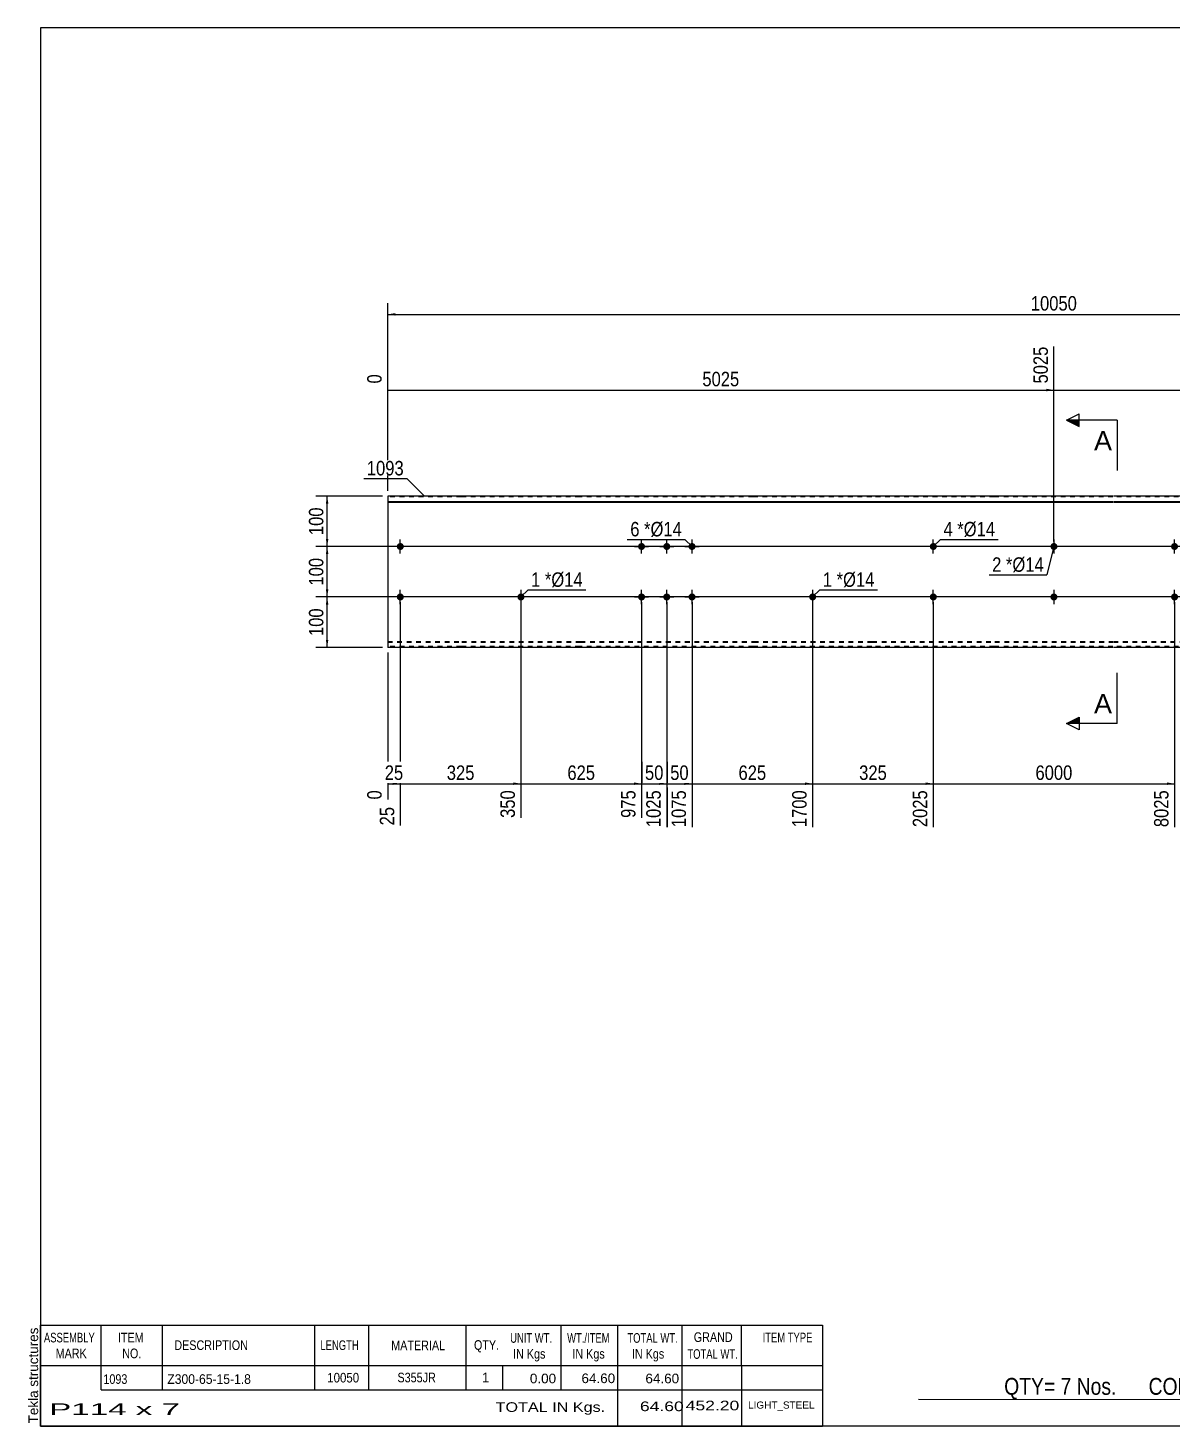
# Model space of a CAD drawing. Header units: millimetres. Extents: x -71 to 331, y -169 to 108.
# Drawn here: x -71.3 to 155.4, y -169.3 to 107.8 of the extents above; entities that cross this region are included whole.
import ezdxf

# ---------------------------------------------------------------- set-up
doc = ezdxf.new("R2010")
doc.units = ezdxf.units.MM
doc.linetypes.add('DXK_LINE_DOT1', pattern=[1.8814, 0.9407, -0.9407])
doc.styles.add('Arial', font='ARIAL.TTF', dxfattribs={"height": 0.2})
doc.styles.add('Arial Narrow', font='ARIALN.TTF', dxfattribs={"height": 0.2})

# ---------------------------------------------------------------- blocks, each defined once
blk = doc.blocks.new('Unknown-629083185-1800')
at = {"color": 5, "linetype": 'Continuous'}
for p, q in [((331.25, 107.75), (-68.75, 107.75)), ((-68.75, 107.75), (-68.75, -169.25)), ((331.25, -169.25), (331.25, 107.75)), ((-68.75, -169.25), (331.25, -169.25))]:
    blk.add_line(p, q, dxfattribs=at)
at = {"color": 174, "linetype": 'Continuous', "style": 'Arial'}
blk.add_text('Tekla structures', height=1.9102, rotation=90, dxfattribs=at).set_placement((-69.25, -168.75))
blk = doc.blocks.new('Bolt-629083185-1223 - 1203')
at = {"linetype": 'Continuous'}
for points in [[(155.18, -5, -1), (156.58, -5, -1)], [(260.77, -5, -1), (262.17, -5, -1)]]:
    blk.add_hatch(color=3, dxfattribs=at).paths.add_polyline_path(points)
at = {"color": 3, "linetype": 'Continuous'}
for p, q in [((157.28, -5), (154.48, -5)), ((155.88, -6.4), (155.88, -3.6)), ((262.87, -5), (260.07, -5)), ((261.47, -6.4), (261.47, -3.6))]:
    blk.add_line(p, q, dxfattribs=at)
blk = doc.blocks.new('Part-629083185-1218 - 1203')
at = {"color": 2, "linetype": 'Continuous'}
for p, q in [((0, 15), (0, -15)), ((14.6, 15), (0, 15)), ((0, 13.94), (14.6, 13.94)), ((38.1, 15), (14.7, 15)), ((14.7, 13.94), (38.1, 13.94)), ((72.39, 15), (38.2, 15)), ((38.2, 13.94), (72.39, 13.94)), ((95.89, 15), (72.49, 15)), ((72.49, 13.94), (95.89, 13.94)), ((120.18, 15), (95.99, 15)), ((95.99, 13.94), (120.18, 13.94)), ((143.68, 15), (120.28, 15)), ((120.28, 13.94), (143.68, 13.94)), ((167.98, 15), (143.78, 15)), ((143.78, 13.94), (167.98, 13.94)), ((191.48, 15), (168.08, 15)), ((168.08, 13.94), (191.48, 13.94)), ((225.77, 15), (191.58, 15)), ((191.58, 13.94), (225.77, 13.94)), ((249.27, 15), (225.87, 15)), ((225.87, 13.94), (249.27, 13.94)), ((263.97, 15), (249.37, 15)), ((249.37, 13.94), (263.97, 13.94)), ((263.97, 13.94), (263.97, 15)), ((263.97, -15), (263.97, 13.94)), ((0, 13.81), (14.6, 13.81)), ((14.7, 13.81), (38.1, 13.81)), ((38.2, 13.81), (72.39, 13.81)), ((72.49, 13.81), (95.89, 13.81)), ((95.99, 13.81), (120.18, 13.81)), ((120.28, 13.81), (143.68, 13.81)), ((143.78, 13.81), (167.98, 13.81)), ((168.08, 13.81), (191.48, 13.81)), ((191.58, 13.81), (225.77, 13.81)), ((225.87, 13.81), (249.27, 13.81)), ((249.37, 13.81), (263.97, 13.81)), ((14.6, -15), (0, -15)), ((38.1, -15), (14.7, -15)), ((72.39, -15), (38.2, -15)), ((95.89, -15), (72.49, -15)), ((120.18, -15), (95.99, -15)), ((143.68, -15), (120.28, -15)), ((167.98, -15), (143.78, -15)), ((191.48, -15), (168.08, -15)), ((225.77, -15), (191.58, -15)), ((249.27, -15), (225.87, -15)), ((263.97, -15), (249.37, -15))]:
    blk.add_line(p, q, dxfattribs=at)
at = {"color": 7, "linetype": 'DXK_LINE_DOT1'}
for p, q in [((14.6, 14.82), (0, 14.82)), ((38.1, 14.82), (14.7, 14.82)), ((72.39, 14.82), (38.2, 14.82)), ((95.89, 14.82), (72.49, 14.82)), ((120.18, 14.82), (95.99, 14.82)), ((143.68, 14.82), (120.28, 14.82)), ((167.98, 14.82), (143.78, 14.82)), ((191.48, 14.82), (168.08, 14.82)), ((225.77, 14.82), (191.58, 14.82)), ((249.27, 14.82), (225.87, 14.82)), ((263.97, 14.82), (249.37, 14.82)), ((0, -13.81), (14.6, -13.81)), ((14.7, -13.81), (38.1, -13.81)), ((38.2, -13.81), (72.39, -13.81)), ((72.49, -13.81), (95.89, -13.81)), ((95.99, -13.81), (120.18, -13.81)), ((120.28, -13.81), (143.68, -13.81)), ((143.78, -13.81), (167.98, -13.81)), ((168.08, -13.81), (191.48, -13.81)), ((191.58, -13.81), (225.77, -13.81)), ((225.87, -13.81), (249.27, -13.81)), ((249.37, -13.81), (263.97, -13.81)), ((0, -13.94), (14.6, -13.94)), ((14.6, -14.82), (0, -14.82)), ((14.7, -13.94), (38.1, -13.94)), ((38.1, -14.82), (14.7, -14.82)), ((38.2, -13.94), (72.39, -13.94)), ((72.39, -14.82), (38.2, -14.82)), ((72.49, -13.94), (95.89, -13.94)), ((95.89, -14.82), (72.49, -14.82)), ((95.99, -13.94), (120.18, -13.94)), ((120.18, -14.82), (95.99, -14.82)), ((120.28, -13.94), (143.68, -13.94)), ((143.68, -14.82), (120.28, -14.82)), ((143.78, -13.94), (167.98, -13.94)), ((167.98, -14.82), (143.78, -14.82)), ((168.08, -13.94), (191.48, -13.94)), ((191.48, -14.82), (168.08, -14.82)), ((191.58, -13.94), (225.77, -13.94)), ((225.77, -14.82), (191.58, -14.82)), ((225.87, -13.94), (249.27, -13.94)), ((249.27, -14.82), (225.87, -14.82)), ((249.37, -13.94), (263.97, -13.94)), ((263.97, -14.82), (249.37, -14.82))]:
    blk.add_line(p, q, dxfattribs=at)
blk = doc.blocks.new('Bolt-629083185-1219 - 1203')
at = {"linetype": 'Continuous'}
for points in [[(49.59, 5, -1), (50.99, 5, -1)], [(54.59, 5, -1), (55.99, 5, -1)], [(59.59, 5, -1), (60.99, 5, -1)], [(49.59, -5, -1), (50.99, -5, -1)], [(54.59, -5, -1), (55.99, -5, -1)], [(59.59, -5, -1), (60.99, -5, -1)]]:
    blk.add_hatch(color=3, dxfattribs=at).paths.add_polyline_path(points)
at = {"color": 3, "linetype": 'Continuous'}
for p, q in [((50.29, 3.6), (50.29, 6.4)), ((55.29, 3.6), (55.29, 6.4)), ((60.29, 3.6), (60.29, 6.4)), ((48.89, 5), (51.69, 5)), ((53.89, 5), (56.69, 5)), ((58.89, 5), (61.69, 5)), ((48.89, -5), (51.69, -5)), ((50.29, -6.4), (50.29, -3.6)), ((53.89, -5), (56.69, -5)), ((55.29, -6.4), (55.29, -3.6)), ((58.89, -5), (61.69, -5)), ((60.29, -6.4), (60.29, -3.6))]:
    blk.add_line(p, q, dxfattribs=at)
blk = doc.blocks.new('Bolt-629083185-1220 - 1203')
at = {"linetype": 'Continuous'}
for points in [[(1.8, -5, -1), (3.2, -5, -1)], [(107.39, -5, -1), (108.79, -5, -1)]]:
    blk.add_hatch(color=3, dxfattribs=at).paths.add_polyline_path(points)
at = {"color": 3, "linetype": 'Continuous'}
for p, q in [((3.9, -5), (1.1, -5)), ((2.5, -6.4), (2.5, -3.6)), ((109.49, -5), (106.69, -5)), ((108.09, -6.4), (108.09, -3.6))]:
    blk.add_line(p, q, dxfattribs=at)
blk = doc.blocks.new('Bolt-629083185-1221 - 1203')
at = {"linetype": 'Continuous'}
for points in [[(1.8, 5, -1), (3.2, 5, -1)], [(107.39, 5, -1), (108.79, 5, -1)]]:
    blk.add_hatch(color=3, dxfattribs=at).paths.add_polyline_path(points)
at = {"color": 3, "linetype": 'Continuous'}
for p, q in [((2.5, 3.6), (2.5, 6.4)), ((108.09, 3.6), (108.09, 6.4)), ((3.9, 5), (1.1, 5)), ((109.49, 5), (106.69, 5))]:
    blk.add_line(p, q, dxfattribs=at)
blk = doc.blocks.new('Bolt-629083185-1224 - 1203')
at = {"linetype": 'Continuous'}
for points in [[(155.18, 5, -1), (156.58, 5, -1)], [(260.77, 5, -1), (262.17, 5, -1)]]:
    blk.add_hatch(color=3, dxfattribs=at).paths.add_polyline_path(points)
at = {"color": 3, "linetype": 'Continuous'}
for p, q in [((155.88, 3.6), (155.88, 6.4)), ((261.47, 3.6), (261.47, 6.4)), ((157.28, 5), (154.48, 5)), ((262.87, 5), (260.07, 5))]:
    blk.add_line(p, q, dxfattribs=at)
blk = doc.blocks.new('Bolt-629083185-1225 - 1203')
at = {"linetype": 'Continuous'}
for points in [[(132.68, 5, -1), (131.28, 5, -1)], [(132.68, -5, -1), (131.28, -5, -1)]]:
    blk.add_hatch(color=3, dxfattribs=at).paths.add_polyline_path(points)
at = {"color": 3, "linetype": 'Continuous'}
for p, q in [((131.98, 6.4), (131.98, 3.6)), ((133.38, 5), (130.58, 5)), ((133.38, -5), (130.58, -5)), ((131.98, -3.6), (131.98, -6.4))]:
    blk.add_line(p, q, dxfattribs=at)
blk = doc.blocks.new('Bolt-629083185-1226 - 1203')
at = {"linetype": 'Continuous'}
blk.add_hatch(color=3, dxfattribs=at).paths.add_polyline_path([(27.1, -5, -1), (25.7, -5, -1)])
at = {"color": 3, "linetype": 'Continuous'}
for p, q in [((27.8, -5), (25, -5)), ((26.4, -3.6), (26.4, -6.4))]:
    blk.add_line(p, q, dxfattribs=at)
blk = doc.blocks.new('Bolt-629083185-1227 - 1203')
at = {"linetype": 'Continuous'}
blk.add_hatch(color=3, dxfattribs=at).paths.add_polyline_path([(84.89, -5, -1), (83.49, -5, -1)])
at = {"color": 3, "linetype": 'Continuous'}
for p, q in [((85.59, -5), (82.79, -5)), ((84.19, -3.6), (84.19, -6.4))]:
    blk.add_line(p, q, dxfattribs=at)
blk = doc.blocks.new('StraightDimension-629083185-1336 - 1203')
at = {"linetype": 'Continuous'}
blk.add_hatch(color=7, dxfattribs=at).paths.add_polyline_path([(130.48, 36.25), (131.98, 36), (130.48, 35.75)])
at = {"color": 7, "linetype": 'Continuous'}
for p, q in [((131.98, 6), (131.98, 44.61)), ((0, 16), (0, 39.13)), ((0, 36), (131.98, 36))]:
    blk.add_line(p, q, dxfattribs=at)
at = {"color": 0, "linetype": 'Continuous'}
for points in [[(131.38, 45.21), (127.18, 45.21), (127.18, 36.7), (131.38, 36.7)], [(-0.6, 39.73), (-4.8, 39.73), (-4.8, 36.7), (-0.6, 36.7)]]:
    blk.add_wipeout(points, dxfattribs=at)
at = {"color": 0}
blk.add_wipeout([(70.25, 36.15), (70.25, 40.35), (61.74, 40.35), (61.74, 36.15)], dxfattribs=at)
at = {"color": 3, "linetype": 'Continuous', "style": 'Arial Narrow'}
for s, height, p in [('5025', 2.863, (130.78, 37.3)), ('0', 2.86, (-1.2, 37.3))]:
    blk.add_text(s, height=height, rotation=90.0002, dxfattribs=at).set_placement(p)
at = {"color": 3, "style": 'Arial Narrow'}
blk.add_text('5025', height=2.863, dxfattribs=at).set_placement((62.34, 36.75))
blk = doc.blocks.new('StraightDimension-629083185-1279 - 1203')
at = {"linetype": 'Continuous'}
blk.add_hatch(color=7, dxfattribs=at).paths.add_polyline_path([(24.9, -41.75), (26.4, -42), (24.9, -42.25)])
at = {"color": 7, "linetype": 'Continuous'}
for p, q in [((2.5, -6), (2.5, -50.26)), ((26.4, -6), (26.4, -48.78)), ((2.5, -42), (26.4, -42))]:
    blk.add_line(p, q, dxfattribs=at)
at = {"color": 0}
blk.add_wipeout([(17.79, -41.85), (17.79, -37.65), (11.11, -37.65), (11.11, -41.85)], dxfattribs=at)
at = {"color": 0, "linetype": 'Continuous'}
blk.add_wipeout([(25.8, -42.7), (21.6, -42.7), (21.6, -49.38), (25.8, -49.38)], dxfattribs=at)
at = {"color": 3, "style": 'Arial Narrow'}
blk.add_text('325', height=2.863, dxfattribs=at).set_placement((11.71, -41.25))
at = {"color": 3, "linetype": 'Continuous', "style": 'Arial Narrow'}
blk.add_text('350', height=2.863, rotation=90.0002, dxfattribs=at).set_placement((25.2, -48.78))
blk = doc.blocks.new('StraightDimension-629083185-1367 - 1203')
at = {"linetype": 'Continuous'}
for points in [[(1.5, 50.75), (0, 51), (1.5, 51.25)], [(262.47, 51.25), (263.97, 51), (262.47, 50.75)]]:
    blk.add_hatch(color=7, dxfattribs=at).paths.add_polyline_path(points)
at = {"color": 7, "linetype": 'Continuous'}
for p, q in [((0, 16), (0, 53.25)), ((263.97, 16), (263.97, 53.25)), ((0, 51), (263.97, 51))]:
    blk.add_line(p, q, dxfattribs=at)
at = {"color": 0}
blk.add_wipeout([(137.16, 51.15), (137.16, 55.35), (126.81, 55.35), (126.81, 51.15)], dxfattribs=at)
at = {"color": 3, "style": 'Arial Narrow'}
blk.add_text('10050', height=2.863, dxfattribs=at).set_placement((127.41, 51.75))
blk = doc.blocks.new('StraightDimension-629083185-1344 - 1203')
at = {"linetype": 'Continuous'}
for points in [[(-12.25, 3.5), (-12, 5), (-11.75, 3.5)], [(-11.75, -3.5), (-12, -5), (-12.25, -3.5)]]:
    blk.add_hatch(color=7, dxfattribs=at).paths.add_polyline_path(points)
at = {"color": 7, "linetype": 'Continuous'}
for p, q in [((154.88, 5), (-14.25, 5)), ((-12, -5), (-12, 5)), ((154.88, -5), (-14.25, -5))]:
    blk.add_line(p, q, dxfattribs=at)
at = {"color": 0}
blk.add_wipeout([(-12.15, 3.34), (-16.35, 3.34), (-16.35, -3.34), (-12.15, -3.34)], dxfattribs=at)
at = {"color": 3, "style": 'Arial Narrow'}
blk.add_text('100', height=2.863, rotation=90.0002, dxfattribs=at).set_placement((-12.75, -2.74))
blk = doc.blocks.new('StraightDimension-629083185-1280 - 1203')
at = {"linetype": 'Continuous'}
blk.add_hatch(color=7, dxfattribs=at).paths.add_polyline_path([(1, -41.75), (2.5, -42), (1, -42.25)])
at = {"color": 7, "linetype": 'Continuous'}
for p, q in [((2.5, -6), (2.5, -50.26)), ((0, -16), (0, -45.13)), ((0, -42), (2.5, -42))]:
    blk.add_line(p, q, dxfattribs=at)
at = {"color": 0}
blk.add_wipeout([(3.68, -41.85), (3.68, -37.65), (-1.18, -37.65), (-1.18, -41.85)], dxfattribs=at)
at = {"color": 0, "linetype": 'Continuous'}
blk.add_wipeout([(1.9, -46), (-2.3, -46), (-2.3, -50.86), (1.9, -50.86)], dxfattribs=at)
at = {"color": 3, "style": 'Arial Narrow'}
blk.add_text('25', height=2.863, dxfattribs=at).set_placement((-0.58, -41.25))
at = {"color": 0, "linetype": 'Continuous'}
blk.add_wipeout([(-0.6, -42.7), (-4.8, -42.7), (-4.8, -45.73), (-0.6, -45.73)], dxfattribs=at)
at = {"color": 3, "linetype": 'Continuous', "style": 'Arial Narrow'}
for s, height, p in [('0', 2.86, (-1.2, -45.13)), ('25', 2.863, (1.3, -50.26))]:
    blk.add_text(s, height=height, rotation=90.0002, dxfattribs=at).set_placement(p)
blk = doc.blocks.new('StraightDimension-629083185-1343 - 1203')
at = {"linetype": 'Continuous'}
for points in [[(-12.25, 13.5), (-12, 15), (-11.75, 13.5)], [(-11.75, 6.5), (-12, 5), (-12.25, 6.5)]]:
    blk.add_hatch(color=7, dxfattribs=at).paths.add_polyline_path(points)
at = {"color": 7, "linetype": 'Continuous'}
for p, q in [((-1, 15), (-14.25, 15)), ((-12, 5), (-12, 15)), ((154.88, 5), (-14.25, 5))]:
    blk.add_line(p, q, dxfattribs=at)
at = {"color": 0}
blk.add_wipeout([(-12.15, 13.34), (-16.35, 13.34), (-16.35, 6.66), (-12.15, 6.66)], dxfattribs=at)
at = {"color": 3, "style": 'Arial Narrow'}
blk.add_text('100', height=2.863, rotation=90.0002, dxfattribs=at).set_placement((-12.75, 7.26))
blk = doc.blocks.new('StraightDimension-629083185-1273 - 1203')
at = {"linetype": 'Continuous'}
blk.add_hatch(color=7, dxfattribs=at).paths.add_polyline_path([(154.38, -41.75), (155.88, -42), (154.38, -42.25)])
at = {"color": 7, "linetype": 'Continuous'}
for p, q in [((108.09, -6), (108.09, -50.61)), ((155.88, -6), (155.88, -50.61)), ((108.09, -42), (155.88, -42))]:
    blk.add_line(p, q, dxfattribs=at)
at = {"color": 0}
blk.add_wipeout([(136.24, -41.85), (136.24, -37.65), (127.73, -37.65), (127.73, -41.85)], dxfattribs=at)
at = {"color": 0, "linetype": 'Continuous'}
blk.add_wipeout([(155.28, -42.7), (151.08, -42.7), (151.08, -51.21), (155.28, -51.21)], dxfattribs=at)
at = {"color": 3, "style": 'Arial Narrow'}
blk.add_text('6000', height=2.863, dxfattribs=at).set_placement((128.33, -41.25))
at = {"color": 3, "linetype": 'Continuous', "style": 'Arial Narrow'}
blk.add_text('8025', height=2.863, rotation=90.0002, dxfattribs=at).set_placement((154.68, -50.61))
blk = doc.blocks.new('StraightDimension-629083185-1345 - 1203')
at = {"linetype": 'Continuous'}
for points in [[(-12.25, -6.5), (-12, -5), (-11.75, -6.5)], [(-11.75, -13.5), (-12, -15), (-12.25, -13.5)]]:
    blk.add_hatch(color=7, dxfattribs=at).paths.add_polyline_path(points)
at = {"color": 7, "linetype": 'Continuous'}
for p, q in [((154.88, -5), (-14.25, -5)), ((-12, -15), (-12, -5)), ((-1, -15), (-14.25, -15))]:
    blk.add_line(p, q, dxfattribs=at)
at = {"color": 0}
blk.add_wipeout([(-12.15, -6.66), (-16.35, -6.66), (-16.35, -13.34), (-12.15, -13.34)], dxfattribs=at)
at = {"color": 3, "style": 'Arial Narrow'}
blk.add_text('100', height=2.863, rotation=90.0002, dxfattribs=at).set_placement((-12.75, -12.74))
blk = doc.blocks.new('StraightDimension-629083185-1274 - 1203')
at = {"linetype": 'Continuous'}
blk.add_hatch(color=7, dxfattribs=at).paths.add_polyline_path([(106.59, -41.75), (108.09, -42), (106.59, -42.25)])
at = {"color": 7, "linetype": 'Continuous'}
for p, q in [((84.19, -6), (84.19, -50.61)), ((108.09, -6), (108.09, -50.61)), ((84.19, -42), (108.09, -42))]:
    blk.add_line(p, q, dxfattribs=at)
at = {"color": 0}
blk.add_wipeout([(99.48, -41.85), (99.48, -37.65), (92.8, -37.65), (92.8, -41.85)], dxfattribs=at)
at = {"color": 0, "linetype": 'Continuous'}
blk.add_wipeout([(107.49, -42.7), (103.29, -42.7), (103.29, -51.21), (107.49, -51.21)], dxfattribs=at)
at = {"color": 3, "style": 'Arial Narrow'}
blk.add_text('325', height=2.863, dxfattribs=at).set_placement((93.4, -41.25))
at = {"color": 3, "linetype": 'Continuous', "style": 'Arial Narrow'}
blk.add_text('2025', height=2.863, rotation=90.0002, dxfattribs=at).set_placement((106.89, -50.61))
blk = doc.blocks.new('StraightDimension-629083185-1275 - 1203')
at = {"linetype": 'Continuous'}
blk.add_hatch(color=7, dxfattribs=at).paths.add_polyline_path([(82.69, -41.75), (84.19, -42), (82.69, -42.25)])
at = {"color": 7, "linetype": 'Continuous'}
for p, q in [((60.29, -6), (60.29, -50.61)), ((84.19, -6), (84.19, -50.61)), ((60.29, -42), (84.19, -42))]:
    blk.add_line(p, q, dxfattribs=at)
at = {"color": 0}
blk.add_wipeout([(75.58, -41.85), (75.58, -37.65), (68.9, -37.65), (68.9, -41.85)], dxfattribs=at)
at = {"color": 0, "linetype": 'Continuous'}
blk.add_wipeout([(83.59, -42.7), (79.39, -42.7), (79.39, -51.21), (83.59, -51.21)], dxfattribs=at)
at = {"color": 3, "style": 'Arial Narrow'}
blk.add_text('625', height=2.863, dxfattribs=at).set_placement((69.5, -41.25))
at = {"color": 3, "linetype": 'Continuous', "style": 'Arial Narrow'}
blk.add_text('1700', height=2.863, rotation=90.0002, dxfattribs=at).set_placement((82.99, -50.61))
blk = doc.blocks.new('StraightDimension-629083185-1276 - 1203')
at = {"linetype": 'Continuous'}
blk.add_hatch(color=7, dxfattribs=at).paths.add_polyline_path([(58.79, -41.75), (60.29, -42), (58.79, -42.25)])
at = {"color": 7, "linetype": 'Continuous'}
for p, q in [((55.29, -6), (55.29, -50.61)), ((60.29, -6), (60.29, -50.61)), ((55.29, -42), (60.29, -42))]:
    blk.add_line(p, q, dxfattribs=at)
at = {"color": 0}
blk.add_wipeout([(60.22, -41.85), (60.22, -37.65), (55.37, -37.65), (55.37, -41.85)], dxfattribs=at)
at = {"color": 3, "style": 'Arial Narrow'}
blk.add_text('50', height=2.863, dxfattribs=at).set_placement((55.97, -41.25))
at = {"color": 0, "linetype": 'Continuous'}
blk.add_wipeout([(59.69, -42.7), (55.49, -42.7), (55.49, -51.21), (59.69, -51.21)], dxfattribs=at)
at = {"color": 3, "linetype": 'Continuous', "style": 'Arial Narrow'}
blk.add_text('1075', height=2.863, rotation=90.0002, dxfattribs=at).set_placement((59.09, -50.61))
blk = doc.blocks.new('StraightDimension-629083185-1277 - 1203')
at = {"linetype": 'Continuous'}
blk.add_hatch(color=7, dxfattribs=at).paths.add_polyline_path([(53.79, -41.75), (55.29, -42), (53.79, -42.25)])
at = {"color": 7, "linetype": 'Continuous'}
for p, q in [((50.29, -6), (50.29, -48.78)), ((55.29, -6), (55.29, -50.61)), ((50.29, -42), (55.29, -42))]:
    blk.add_line(p, q, dxfattribs=at)
at = {"color": 0}
blk.add_wipeout([(55.22, -41.85), (55.22, -37.65), (50.37, -37.65), (50.37, -41.85)], dxfattribs=at)
at = {"color": 3, "style": 'Arial Narrow'}
blk.add_text('50', height=2.863, dxfattribs=at).set_placement((50.97, -41.25))
at = {"color": 0, "linetype": 'Continuous'}
blk.add_wipeout([(54.69, -42.7), (50.49, -42.7), (50.49, -51.21), (54.69, -51.21)], dxfattribs=at)
at = {"color": 3, "linetype": 'Continuous', "style": 'Arial Narrow'}
blk.add_text('1025', height=2.863, rotation=90.0002, dxfattribs=at).set_placement((54.09, -50.61))
blk = doc.blocks.new('StraightDimension-629083185-1278 - 1203')
at = {"linetype": 'Continuous'}
blk.add_hatch(color=7, dxfattribs=at).paths.add_polyline_path([(48.79, -41.75), (50.29, -42), (48.79, -42.25)])
at = {"color": 7, "linetype": 'Continuous'}
for p, q in [((26.4, -6), (26.4, -48.78)), ((50.29, -6), (50.29, -48.78)), ((26.4, -42), (50.29, -42))]:
    blk.add_line(p, q, dxfattribs=at)
at = {"color": 0}
blk.add_wipeout([(41.69, -41.85), (41.69, -37.65), (35, -37.65), (35, -41.85)], dxfattribs=at)
at = {"color": 0, "linetype": 'Continuous'}
blk.add_wipeout([(49.69, -42.7), (45.49, -42.7), (45.49, -49.38), (49.69, -49.38)], dxfattribs=at)
at = {"color": 3, "style": 'Arial Narrow'}
blk.add_text('625', height=2.863, dxfattribs=at).set_placement((35.6, -41.25))
at = {"color": 3, "linetype": 'Continuous', "style": 'Arial Narrow'}
blk.add_text('975', height=2.863, rotation=90.0002, dxfattribs=at).set_placement((49.09, -48.78))
blk = doc.blocks.new('StraightDimension-629083185-1335 - 1203')
at = {"linetype": 'Continuous'}
blk.add_hatch(color=7, dxfattribs=at).paths.add_polyline_path([(262.47, 36.25), (263.97, 36), (262.47, 35.75)])
at = {"color": 7, "linetype": 'Continuous'}
for p, q in [((131.98, 6), (131.98, 44.61)), ((263.97, 16), (263.97, 46.44)), ((131.98, 36), (263.97, 36))]:
    blk.add_line(p, q, dxfattribs=at)
at = {"color": 0, "linetype": 'Continuous'}
blk.add_wipeout([(263.37, 47.04), (259.17, 47.04), (259.17, 36.7), (263.37, 36.7)], dxfattribs=at)
at = {"color": 0}
blk.add_wipeout([(202.23, 36.15), (202.23, 40.35), (193.72, 40.35), (193.72, 36.15)], dxfattribs=at)
at = {"color": 3, "linetype": 'Continuous', "style": 'Arial Narrow'}
blk.add_text('10050', height=2.863, rotation=90.0002, dxfattribs=at).set_placement((262.77, 37.3))
at = {"color": 3, "style": 'Arial Narrow'}
blk.add_text('5025', height=2.863, dxfattribs=at).set_placement((194.32, 36.75))
blk = doc.blocks.new('CBS_BOM-629083185-1860')
at = {"color": 7, "linetype": 'Continuous'}
for p, q in [((-68.78, -157.28), (-68.78, -149.28)), ((-68.78, -149.28), (86.14, -149.28)), ((-56.78, -157.28), (-56.78, -149.28)), ((-44.59, -157.28), (-44.59, -149.28)), ((-14.43, -157.28), (-14.43, -149.28)), ((-3.75, -157.28), (-3.75, -149.28)), ((15.57, -157.28), (15.57, -149.28)), ((34.37, -157.28), (34.37, -149.28)), ((45.58, -157.28), (45.58, -149.28)), ((58.37, -157.28), (58.37, -149.28)), ((70.12, -157.28), (70.12, -149.28)), ((86.14, -149.29), (86.14, -157.27)), ((-68.78, -157.28), (86.14, -157.28)), ((-68.78, -162.08), (-68.78, -157.28)), ((-56.78, -162.08), (-56.78, -157.28)), ((-44.59, -162.08), (-44.59, -157.28)), ((-14.43, -162.08), (-14.43, -157.28)), ((-3.75, -162.08), (-3.75, -157.28)), ((15.57, -162.08), (15.57, -157.28)), ((22.83, -162.08), (22.83, -157.28)), ((34.37, -162.08), (34.37, -157.28)), ((45.58, -162.08), (45.58, -157.28)), ((58.37, -162.08), (58.37, -157.28)), ((70.14, -162.08), (70.14, -157.28)), ((86.14, -157.28), (86.14, -162.08)), ((-68.78, -169.28), (-68.78, -162.1)), ((-56.78, -162.08), (86.14, -162.08)), ((45.58, -169.28), (45.58, -162.1)), ((58.37, -169.28), (58.37, -162.1)), ((70.18, -169.28), (70.18, -162.1)), ((86.14, -162.08), (86.14, -169.28)), ((-68.78, -169.28), (86.14, -169.28))]:
    blk.add_line(p, q, dxfattribs=at)
at = {"color": 3, "linetype": 'Continuous', "style": 'Arial'}
for s, height, width, p in [('ASSEMBLY', 1.91, 0.7, (-68.1, -152.71)), ('ITEM', 1.91, 0.8, (-53.45, -152.71)), ('DESCRIPTION', 1.9102, 0.8, (-42.27, -154.21)), ('LENGTH', 1.91, 0.7, (-13.32, -154.21)), ('MATERIAL', 1.91, 0.8, (0.7, -154.26)), ('QTY.', 1.91, 0.8, (17.09, -154.18)), ('UNIT WT.', 1.91, 0.7, (24.26, -152.78)), ('WT./ITEM', 1.91, 0.7, (35.55, -152.78)), ('TOTAL WT.', 1.91, 0.7, (47.49, -152.78)), ('GRAND', 1.91, 0.8, (60.64, -152.62)), ('ITEM TYPE', 1.91, 0.7, (74.28, -152.7)), ('MARK', 1.91, 0.8, (-65.78, -155.84)), ('NO.', 1.91, 0.8, (-52.6, -155.84)), ('IN Kgs', 1.91, 0.8, (24.84, -155.92)), ('IN Kgs', 1.91, 0.8, (36.59, -155.92)), ('IN Kgs', 1.91, 0.8, (48.38, -155.92)), ('TOTAL WT.', 1.91, 0.7, (59.38, -155.96))]:
    blk.add_text(s, height=height, dxfattribs=dict(at, width=width)).set_placement(p)
at = {"color": 7, "linetype": 'Continuous', "style": 'Arial'}
for s, height, width, p in [('1093', 1.91, 0.8, (-56.32, -160.93)), ('Z300-65-15-1.8', 1.9102, 0.9, (-43.65, -160.93)), ('10050', 1.91, 0.85, (-11.97, -160.65)), ('S355JR', 1.91, 0.8, (1.94, -160.62))]:
    blk.add_text(s, height=height, dxfattribs=dict(at, width=width)).set_placement(p)
for s, p in [('1', (18.66, -160.62)), ('0.00', (28.17, -160.81)), ('64.60', (38.39, -160.78)), ('64.60', (51.06, -160.81))]:
    blk.add_text(s, height=1.91, dxfattribs=at).set_placement(p)
at = {"color": 6, "linetype": 'Continuous', "style": 'Arial'}
for s, height, width, p in [('P114 x 7', 2.292, 2.05, (-67.06, -167.09)), ('TOTAL IN Kgs.', 1.9102, 1.2, (21.38, -166.48)), ('64.60', 1.91, 1.3, (49.97, -166.33)), ('452.20', 1.91, 1.3, (59.04, -166.17))]:
    blk.add_text(s, height=height, dxfattribs=dict(at, width=width)).set_placement(p)
blk.add_text('LIGHT_STEEL', height=1.4135, dxfattribs=at).set_placement((71.39, -165.83))
blk = doc.blocks.new('CBS_CALLOFF-629083185-1861')
at = {"color": 7, "linetype": 'Continuous'}
blk.add_line((105.13, -163.98), (221.36, -164), dxfattribs=at)
at = {"color": 3, "linetype": 'Continuous', "style": 'Arial Narrow'}
blk.add_text('QTY= 7 Nos.      COLD FORMED     MKD : P114', height=3.3405, dxfattribs=at).set_placement((122.13, -163.09))
blk = doc.blocks.new('Mark-629083185-1392 - 1203')
at = {"color": 0}
blk.add_wipeout([(30.24, -2.99), (30.24, 0.01), (28.41, 0.01), (28.41, -2.99)], dxfattribs=at)
blk.add_wipeout([(30.24, -2.99), (30.24, 0.01), (28.41, 0.01), (28.41, -2.99)], dxfattribs=at)
at = {"color": 7, "linetype": 'Continuous'}
blk.add_line((26.4, -5), (27.81, -3.59), dxfattribs=at)
at = {"color": 0}
blk.add_wipeout([(32.42, -2.99), (32.42, 0.01), (31.14, 0.01), (31.14, -2.99)], dxfattribs=at)
blk.add_wipeout([(32.42, -2.99), (32.42, 0.01), (31.14, 0.01), (31.14, -2.99)], dxfattribs=at)
at = {"color": 3, "style": 'Arial Narrow'}
blk.add_text('1', height=2.86, dxfattribs=at).set_placement((28.41, -2.99))
at = {"color": 0}
blk.add_wipeout([(38.63, -2.99), (38.63, 0.01), (32.42, 0.01), (32.42, -2.99)], dxfattribs=at)
blk.add_wipeout([(38.63, -2.99), (38.63, 0.01), (32.42, 0.01), (32.42, -2.99)], dxfattribs=at)
at = {"color": 7, "linetype": 'Continuous'}
blk.add_line((27.81, -3.59), (39.23, -3.59), dxfattribs=at)
at = {"color": 3, "style": 'Arial Narrow'}
for s, height, p in [('*', 2.86, (31.14, -2.99)), ('Ø14', 2.863, (32.42, -2.99))]:
    blk.add_text(s, height=height, dxfattribs=at).set_placement(p)
blk = doc.blocks.new('SectionMark-629083185-1264 - 1203')
at = {"linetype": 'Continuous'}
for points in [[(136.98, 30.05), (136.98, 28.8), (134.48, 30.05)], [(136.98, -28.8), (136.98, -30.05), (134.48, -30.05)]]:
    blk.add_hatch(color=30, dxfattribs=at).paths.add_polyline_path(points)
at = {"color": 30, "linetype": 'Continuous'}
for p, q in [((134.48, 30.05), (136.98, 31.3)), ((136.98, 28.8), (136.98, 31.3)), ((144.48, 30.05), (134.48, 30.05)), ((134.48, 30.05), (136.98, 28.8)), ((134.48, -30.05), (136.98, -28.8)), ((144.48, -30.05), (134.48, -30.05)), ((136.98, -31.3), (134.48, -30.05)), ((136.98, -28.8), (136.98, -31.3))]:
    blk.add_line(p, q, dxfattribs=at)
at = {"color": 0, "linetype": 'Continuous'}
for points in [[(143.48, 24.05), (143.48, 28.05), (139.93, 28.05), (139.93, 24.05)], [(143.48, -28.05), (143.48, -24.05), (139.93, -24.05), (139.93, -28.05)]]:
    blk.add_wipeout(points, dxfattribs=at)
at = {"color": 30, "linetype": 'Continuous'}
for p, q in [((144.48, 30.05), (144.48, 20.05)), ((144.48, -30.05), (144.48, -20.05))]:
    blk.add_line(p, q, dxfattribs=at)
at = {"color": 96, "linetype": 'Continuous', "style": 'Arial'}
for p in [(139.93, 24.05), (139.93, -28.05)]:
    blk.add_text('A', height=3.82, dxfattribs=at).set_placement(p)
blk = doc.blocks.new('Mark-629083185-1370 - 1203')
at = {"color": 0}
blk.add_wipeout([(3.19, 19.09), (3.19, 22.09), (-4.13, 22.09), (-4.13, 19.09)], dxfattribs=at)
blk.add_wipeout([(3.19, 19.09), (3.19, 22.09), (-4.13, 22.09), (-4.13, 19.09)], dxfattribs=at)
at = {"color": 7, "linetype": 'Continuous'}
for p in [(-4.73, 18.49), (7.32, 14.95)]:
    blk.add_line(p, (3.79, 18.49), dxfattribs=at)
at = {"color": 3, "style": 'Arial Narrow'}
blk.add_text('1093', height=2.863, dxfattribs=at).set_placement((-4.13, 19.09))
blk = doc.blocks.new('MarkSet-629083185-1381 - 1203')
at = {"color": 0}
blk.add_wipeout([(111.93, 7.01), (111.93, 10.01), (110.1, 10.01), (110.1, 7.01)], dxfattribs=at)
blk.add_wipeout([(111.93, 7.01), (111.93, 10.01), (110.1, 10.01), (110.1, 7.01)], dxfattribs=at)
at = {"color": 7, "linetype": 'Continuous'}
blk.add_line((108.09, 5), (109.5, 6.41), dxfattribs=at)
at = {"color": 0}
blk.add_wipeout([(114.11, 7.01), (114.11, 10.01), (112.83, 10.01), (112.83, 7.01)], dxfattribs=at)
blk.add_wipeout([(114.11, 7.01), (114.11, 10.01), (112.83, 10.01), (112.83, 7.01)], dxfattribs=at)
at = {"color": 3, "style": 'Arial Narrow'}
blk.add_text('4', height=2.86, dxfattribs=at).set_placement((110.1, 7.01))
at = {"color": 0}
blk.add_wipeout([(120.32, 7.01), (120.32, 10.01), (114.11, 10.01), (114.11, 7.01)], dxfattribs=at)
blk.add_wipeout([(120.32, 7.01), (120.32, 10.01), (114.11, 10.01), (114.11, 7.01)], dxfattribs=at)
at = {"color": 7, "linetype": 'Continuous'}
blk.add_line((109.5, 6.41), (120.92, 6.41), dxfattribs=at)
at = {"color": 3, "style": 'Arial Narrow'}
for s, height, p in [('*', 2.86, (112.83, 7.01)), ('Ø14', 2.863, (114.11, 7.01))]:
    blk.add_text(s, height=height, dxfattribs=at).set_placement(p)
blk = doc.blocks.new('Mark-629083185-1389 - 1203')
at = {"color": 0}
blk.add_wipeout([(49.89, 7.01), (49.89, 10.01), (48.06, 10.01), (48.06, 7.01)], dxfattribs=at)
blk.add_wipeout([(49.89, 7.01), (49.89, 10.01), (48.06, 10.01), (48.06, 7.01)], dxfattribs=at)
blk.add_wipeout([(52.07, 7.01), (52.07, 10.01), (50.79, 10.01), (50.79, 7.01)], dxfattribs=at)
blk.add_wipeout([(52.07, 7.01), (52.07, 10.01), (50.79, 10.01), (50.79, 7.01)], dxfattribs=at)
at = {"color": 3, "style": 'Arial Narrow'}
blk.add_text('6', height=2.86, dxfattribs=at).set_placement((48.06, 7.01))
at = {"color": 0}
blk.add_wipeout([(58.28, 7.01), (58.28, 10.01), (52.07, 10.01), (52.07, 7.01)], dxfattribs=at)
blk.add_wipeout([(58.28, 7.01), (58.28, 10.01), (52.07, 10.01), (52.07, 7.01)], dxfattribs=at)
at = {"color": 7, "linetype": 'Continuous'}
for p in [(47.46, 6.41), (60.29, 5)]:
    blk.add_line(p, (58.88, 6.41), dxfattribs=at)
at = {"color": 3, "style": 'Arial Narrow'}
for s, height, p in [('*', 2.86, (50.79, 7.01)), ('Ø14', 2.863, (52.07, 7.01))]:
    blk.add_text(s, height=height, dxfattribs=at).set_placement(p)
blk = doc.blocks.new('Mark-629083185-1391 - 1203')
at = {"color": 0}
blk.add_wipeout([(121.58, -0.01), (121.58, 2.99), (119.75, 2.99), (119.75, -0.01)], dxfattribs=at)
blk.add_wipeout([(121.58, -0.01), (121.58, 2.99), (119.75, 2.99), (119.75, -0.01)], dxfattribs=at)
blk.add_wipeout([(123.76, -0.01), (123.76, 2.99), (122.48, 2.99), (122.48, -0.01)], dxfattribs=at)
blk.add_wipeout([(123.76, -0.01), (123.76, 2.99), (122.48, 2.99), (122.48, -0.01)], dxfattribs=at)
at = {"color": 3, "style": 'Arial Narrow'}
blk.add_text('2', height=2.86, dxfattribs=at).set_placement((119.75, -0.01))
at = {"color": 0}
blk.add_wipeout([(129.97, -0.01), (129.97, 2.99), (123.76, 2.99), (123.76, -0.01)], dxfattribs=at)
blk.add_wipeout([(129.97, -0.01), (129.97, 2.99), (123.76, 2.99), (123.76, -0.01)], dxfattribs=at)
at = {"color": 7, "linetype": 'Continuous'}
for p in [(131.98, 5), (119.15, -0.61)]:
    blk.add_line(p, (130.57, -0.61), dxfattribs=at)
at = {"color": 3, "style": 'Arial Narrow'}
for s, height, p in [('*', 2.86, (122.48, -0.01)), ('Ø14', 2.863, (123.76, -0.01))]:
    blk.add_text(s, height=height, dxfattribs=at).set_placement(p)
blk = doc.blocks.new('Mark-629083185-1393 - 1203')
at = {"color": 0}
blk.add_wipeout([(88.03, -2.99), (88.03, 0.01), (86.21, 0.01), (86.21, -2.99)], dxfattribs=at)
blk.add_wipeout([(88.03, -2.99), (88.03, 0.01), (86.21, 0.01), (86.21, -2.99)], dxfattribs=at)
at = {"color": 7, "linetype": 'Continuous'}
blk.add_line((84.19, -5), (85.61, -3.59), dxfattribs=at)
at = {"color": 0}
blk.add_wipeout([(90.21, -2.99), (90.21, 0.01), (88.93, 0.01), (88.93, -2.99)], dxfattribs=at)
blk.add_wipeout([(90.21, -2.99), (90.21, 0.01), (88.93, 0.01), (88.93, -2.99)], dxfattribs=at)
at = {"color": 3, "style": 'Arial Narrow'}
blk.add_text('1', height=2.86, dxfattribs=at).set_placement((86.21, -2.99))
at = {"color": 0}
blk.add_wipeout([(96.42, -2.99), (96.42, 0.01), (90.21, 0.01), (90.21, -2.99)], dxfattribs=at)
blk.add_wipeout([(96.42, -2.99), (96.42, 0.01), (90.21, 0.01), (90.21, -2.99)], dxfattribs=at)
at = {"color": 7, "linetype": 'Continuous'}
blk.add_line((85.61, -3.59), (97.02, -3.59), dxfattribs=at)
at = {"color": 3, "style": 'Arial Narrow'}
for s, height, p in [('*', 2.86, (88.93, -2.99)), ('Ø14', 2.863, (90.21, -2.99))]:
    blk.add_text(s, height=height, dxfattribs=at).set_placement(p)

msp = doc.modelspace()

# ---------------------------------------------------------------- block references
for name in ['Unknown-629083185-1800', 'Part-629083185-1218 - 1203', 'Bolt-629083185-1221 - 1203', 'Bolt-629083185-1219 - 1203', 'Bolt-629083185-1225 - 1203', 'Bolt-629083185-1224 - 1203', 'Bolt-629083185-1220 - 1203', 'Bolt-629083185-1226 - 1203', 'Bolt-629083185-1227 - 1203', 'Bolt-629083185-1223 - 1203', 'CBS_BOM-629083185-1860', 'CBS_CALLOFF-629083185-1861']:
    msp.add_blockref(name, (0, 0))

# ---------------------------------------------------------------- next in the draw order: block references
for name in ['StraightDimension-629083185-1336 - 1203', 'StraightDimension-629083185-1279 - 1203']:
    msp.add_blockref(name, (0, 0))

# ---------------------------------------------------------------- next in the draw order: block references
for name in ['StraightDimension-629083185-1367 - 1203', 'StraightDimension-629083185-1344 - 1203']:
    msp.add_blockref(name, (0, 0))

# ---------------------------------------------------------------- next in the draw order: block references
for name in ['StraightDimension-629083185-1343 - 1203', 'StraightDimension-629083185-1280 - 1203', 'StraightDimension-629083185-1273 - 1203']:
    msp.add_blockref(name, (0, 0))

# ---------------------------------------------------------------- next in the draw order: block references
for name in ['StraightDimension-629083185-1335 - 1203', 'Mark-629083185-1370 - 1203', 'Mark-629083185-1389 - 1203', 'MarkSet-629083185-1381 - 1203', 'StraightDimension-629083185-1345 - 1203']:
    msp.add_blockref(name, (0, 0))

# ---------------------------------------------------------------- next in the draw order: block references
for name in ['SectionMark-629083185-1264 - 1203', 'Mark-629083185-1391 - 1203', 'StraightDimension-629083185-1274 - 1203']:
    msp.add_blockref(name, (0, 0))

# ---------------------------------------------------------------- next in the draw order: block references
msp.add_blockref('StraightDimension-629083185-1275 - 1203', (0, 0))

# ---------------------------------------------------------------- next in the draw order: block references
for name in ['Mark-629083185-1393 - 1203', 'StraightDimension-629083185-1276 - 1203']:
    msp.add_blockref(name, (0, 0))

# ---------------------------------------------------------------- next in the draw order: block references
msp.add_blockref('StraightDimension-629083185-1277 - 1203', (0, 0))

# ---------------------------------------------------------------- next in the draw order: block references
msp.add_blockref('StraightDimension-629083185-1278 - 1203', (0, 0))

# ---------------------------------------------------------------- next in the draw order: block references
msp.add_blockref('Mark-629083185-1392 - 1203', (0, 0))

doc.saveas('drawing.dxf')
